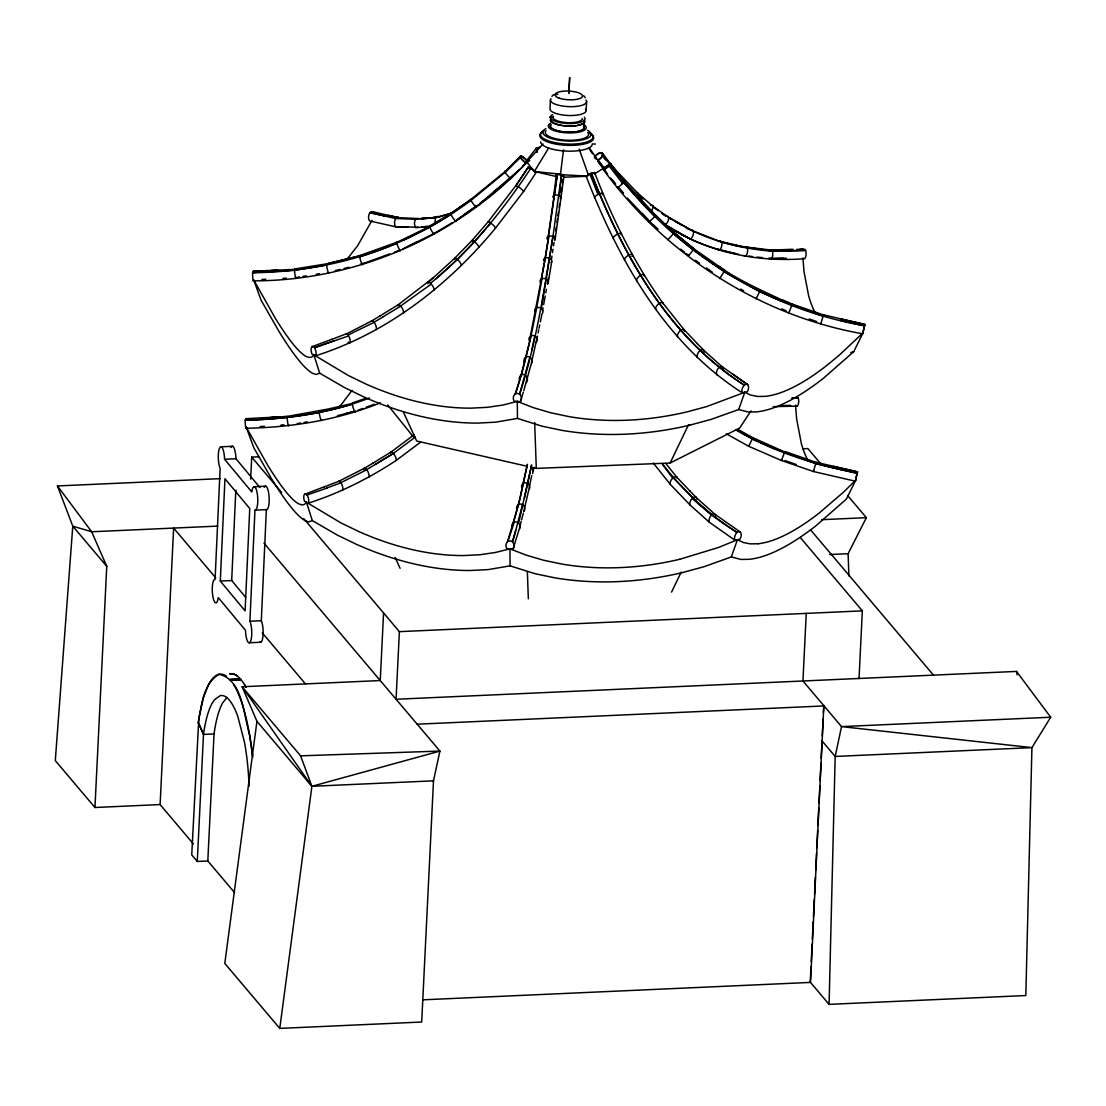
<?xml version="1.0" encoding="UTF-8"?>
<svg xmlns="http://www.w3.org/2000/svg" width="1106" height="1106" viewBox="0 0 1106 1106"><rect width="100%" height="100%" fill="white"/><g stroke="black" fill="none" stroke-linecap="round" stroke-linejoin="round"><path stroke-width="1.5" d="M536.908 152.213L536.465 147.955L539.894 147.333L536.299 148.204L536.839 152.31M833.233 466.345L857.565 471.889L816.145 462.267L813.38 471.502L855.297 481.193L857.523 471.792L855.297 481.193M823.334 315.68L823.486 314.809L864.933 324.528L862.666 333.777C759.034 315.542 665.3 254.297 603.392 169.66L604.761 167.282L610.83 163.605L594.544 173.836L594.24 172.577L589.913 173.877A6.871 1.618 -21.4 0 0 586.996 175.73L586.318 176.711C618.544 259.841 665.231 343.551 742.264 392.782L747.227 391.828A6.677 4.618 -55.1 0 0 747.891 384.943M253.509 272.643A6.899 1.078 87 0 0 253.274 271.675L252.569 273.334A6.677 1.051 87 0 0 253.26 280.855C355.51 280.938 456.059 237.154 526.359 162.969L527.175 161.006L525.226 158.808A6.871 2.171 45.1 0 0 521.963 156.222C517.249 155.075 524.576 162.416 526.345 162.955C524.548 162.637 516.834 155.31 521.742 156.471A6.843 2.198 42.1 0 1 525.129 158.905L527.175 161.006M303.791 518.673L399.377 631.65L396.072 699.255L1016.497 671.411L1050.7 717.227L1031.926 747.628L1025.815 995.538L829.071 1004.372L835.182 756.449L841.528 726.614L802.942 680.992L806.246 613.388M229.924 679.485L240.472 678.973L241.191 679.831L230.656 680.342L229.924 679.485L240.472 678.973M638.286 194.241L638.203 193.412A4.161 2.696 -46.5 0 0 636.572 192.403M220.301 581.065L224.96 478.718L249.749 508.511L245.103 610.844L220.301 581.065L231.693 580.539L245.712 597.378M231.693 580.539L235.813 490.138M249.915 621.24L254.961 510.17A11.765 3.097 87.4 0 0 257.2 493.193A11.765 3.097 87.4 0 0 251.781 491.963L224.559 459.253A11.765 3.097 87.4 0 0 219.596 448.013A11.765 3.097 87.4 0 0 220.135 468.336L215.089 579.392L214.288 579.613A11.765 3.097 87.4 0 0 213.112 597.696A11.765 3.097 87.4 0 0 218.269 597.613L245.491 630.323A11.765 3.097 87.4 0 0 250.454 641.549A11.765 3.097 87.4 0 0 249.915 621.24L261.306 620.715L266.366 509.645A11.765 3.097 87.4 0 0 268.993 495.571A11.765 3.097 87.4 0 0 264.21 487.4M193.398 843.933L160.107 804.574L94.95 807.504L106.757 566.313L91.674 531.765L57.457 485.949L220.343 478.649M160.107 804.574L173.628 528.087L215.725 577.844M198.817 718.485L191.739 854.897L197.283 861.45L207.817 860.98L234.527 892.542M197.283 861.45L203.49 734.412A87.982 23.696 87.4 0 1 211.882 703.734L214.509 699.683L220.232 695.633A87.982 23.696 87.4 0 1 237.79 716.384L244.481 742.264A87.982 23.696 87.4 0 1 249.057 786.325M207.817 860.98L214.039 733.942A87.982 23.696 87.4 0 1 222.417 703.264L226.91 697.402M250.647 479.092L251.726 457.124L258.61 456.819M383.561 612.959L380.257 680.549L242.145 686.757L256.938 721.306L311.906 786.297L279.777 1028.4L421.704 1022.027L433.497 780.836L439.925 751.085L263.933 543.06M585.503 108.941A18.111 5.751 2.8 0 1 570.627 115.536A18.111 5.751 2.8 0 1 549.986 108.996L550.415 100.148M551.037 124.784A16.756 5.323 2.8 0 0 565.235 132.015A16.756 5.323 2.8 0 0 583.982 127.494L584.424 122.268M586.18 110.31L586.609 101.614M811.002 966.603L810.242 982.1L829.071 1004.372M811.251 961.432L812.094 944.206M812.343 939.035L813.187 921.81M813.435 916.639L814.279 899.413M814.541 894.242L815.385 877.017M815.716 870.118L816.56 852.892M816.809 847.721L817.652 830.495M817.901 825.325L818.744 808.099M819.007 802.928L819.85 785.702M820.099 780.532L820.942 763.306M821.191 758.135L822.035 740.909L835.182 756.449L1031.926 747.628L841.528 726.614L1050.7 717.227M822.283 735.863L823.099 719.052M823.431 712.333L823.763 705.614M823.832 705.697L810.518 982.418L422.603 999.838M859.03 678.476L862.348 610.871L800.274 537.502M569.756 77.627L568.843 93.402L569.59 77.627M230.656 680.342L241.191 679.831M611.093 164.117L609.019 165.762A6.871 1.175 -37.6 0 1 605.494 168.416L603.392 169.66L605.576 168.527A6.843 1.272 -34.8 0 0 609.212 166.052L610.996 164.338L610.636 163.536L610.996 164.338M613.567 168.485L613.526 167.697A4.161 2.627 -40.5 0 0 612.171 166.73M719.771 278.615L724.817 270.362C745.485 284.021 770.993 294.376 791.993 304.883M556.221 176.518L556.926 177.084L555.82 175.951A6.871 2.489 7.5 0 1 556.498 174.444L587.134 176.089M556.221 176.587L555.793 176.089A6.843 2.171 7.1 0 1 556.456 174.776L553.733 195.486A6.913 2.793 7.8 0 0 553.429 197.808M556.456 174.776L557.286 174.098L548.203 236.421A6.899 3.304 8.5 0 0 547.442 239.435M559.36 174.458C561.641 172.052 564.89 179.186 563.797 176.117M563.839 176.946L560.148 174.14M560.341 175.246L563.521 149.849M561.475 174.831L552.972 236.615L541.346 308.533A6.691 4.521 10.9 0 1 542.604 313.026M561.599 174.872L559.36 195.734A6.691 2.71 7.8 0 1 560.341 198.983L560.77 195.707M557.465 174.071L545.438 257.822L530.382 336.141A6.913 5.157 12.2 0 0 529.318 340.855M561.198 192.416L561.848 187.495M562.484 182.573L562.926 179.283M563.908 176.684L555.143 239.421M256.938 721.306L224.794 963.423L279.777 1028.4M598.125 160.094L600.489 158.282A6.871 4.258 -37.3 0 0 602.618 154.868C602.673 149.559 594.931 154.771 594.516 157.812C594.987 154.854 602.922 149.96 602.784 155.089A6.843 4.161 -33.9 0 1 600.558 158.365L598.125 160.094L604.111 167.946M554.576 239.048L555.046 235.716M555.765 230.698L556.249 227.366M556.968 222.361L557.452 219.016M557.936 215.684L558.406 212.338M559.138 207.334L559.608 203.988M252.762 757.292C251.933 749.647 250.882 742.029 249.541 734.453C243.541 715.278 242.795 679.72 219.029 674.287C202.937 683.992 201.596 705.421 198.251 722.329L203.49 734.412L214.039 733.942M540.267 282.293A6.899 4.147 9.8 0 1 541.359 278.947L548.977 236.131A4.161 1.991 8.5 0 1 552.558 236.449L552.848 236.56C544.304 289.565 536.313 343.067 519.668 394.275L520.096 394.745A6.677 5.917 17.4 0 1 520.345 401.713L514.138 401.132A6.899 6.111 17.4 0 1 514.857 394.261L515.7 393.681A4.161 3.691 17.4 0 1 519.281 394.013L519.668 394.275M551.424 259.495L551.949 256.08M552.475 252.666L553.014 249.251M553.539 245.836L554.065 242.421M862.666 333.777L864.878 324.376L840.601 318.929M198.817 718.471L203.504 697.292L208.647 684.407A109.342 29.447 87.4 0 1 226.536 676.264M548.438 277.647L547.346 284.201A6.691 4.023 9.8 0 0 546.599 279.431L545.742 278.906A4.161 2.502 9.8 0 0 542.161 278.574L541.788 278.684M548.217 282.569L551.742 261.431M541.981 278.615C535.083 317.394 527.839 356.284 515.507 393.75M543.682 304.537L545.203 296.062M545.811 292.675L546.433 289.288M542.521 310.91L543.06 307.924M312.058 346.607L311.712 347.021A6.899 3.691 69.7 0 0 311.933 353.961L315.735 355.745C387.086 333.072 448.289 285.445 495.502 228.113A6.691 1.452 39.1 0 0 491.313 223.412L490.428 222.735A4.161 0.899 39.1 0 0 488.216 221.712L471.889 240.679A6.899 1.811 42.4 0 0 472.138 241.633M531.419 362.823L537.433 336.141M538.083 332.961L538.733 329.782M539.064 328.192L539.714 325.012M540.35 321.832L541.981 313.897A6.691 4.521 10.9 0 0 542.327 313.482M527.258 464.52L520.069 497.728M527.451 464.437L518.714 504.308L507.502 541.691M529.097 488.34L531.696 475.608M532.663 470.838L533.313 467.672M532.622 473.658L533.922 467.354M531.71 350.616L534.779 335.975A4.161 3.111 12.2 0 0 531.184 335.643L521.202 374.906L515.285 393.874M524.451 498.115L531.627 464.921L518.645 523.179A6.691 5.737 15.8 0 1 518.977 529.94L512.977 549.129L506.783 548.548A6.899 6.111 17.4 0 1 507.488 541.677M520.096 497.714L513.419 522.696A6.913 5.917 15.8 0 0 511.912 526.829M524.299 362.464A6.899 5.571 13.9 0 1 525.433 357.362L526.262 356.823A4.161 3.359 13.9 0 1 529.857 357.155L519.557 394.178M523.815 390.639L531.101 364.206M516.931 509.88A6.899 5.571 13.9 0 1 518.078 504.778L518.908 504.253A4.161 3.359 13.9 0 1 522.488 504.585L512.728 542.161A6.677 5.917 17.4 0 1 512.99 549.129M519.336 528.502L521.189 521.382M521.617 519.751L523.304 513.253M789.214 312.099L788.785 313.067L792.283 304.081L782.039 299.767M526.608 160.951L526.968 160.176A4.161 3.069 41.2 0 1 528.226 159.541M723.96 271.468L724.776 270.376L693.573 248.601L673.817 232.412L655.554 215.034L654.393 216.859A6.899 0.912 -44.7 0 1 648.876 221.96L649.277 220.993M520.345 401.713L523.318 392.215M507.93 541.29L514.249 522.129A4.161 3.567 15.8 0 1 517.829 522.461L518.216 522.723M512.299 541.691L515.659 530.534M823.514 314.837L820.749 324.086L821.164 323.118M738.684 409.538L744.78 392.298L750.739 395.105L757.624 396.46L765.407 396.335A246.168 79.12 -56.7 0 0 826.735 365.492L838.652 355.717L863.081 332.809L853.708 351.708L823.21 378.459A266.836 85.756 -56.7 0 1 756.725 411.874L748.292 412.026L738.684 409.538L710.978 419.423L689.605 425.202M380.34 402.888C337.676 420.017 291.721 427.455 245.905 428.271L246.306 427.289L267.528 464.976A246.168 31.424 68 0 0 298.731 503.852L301.979 504.944L304.579 504.405L306.5 502.276L312.293 520.567L337.233 535.028L356.436 544.332A266.836 176.366 40.4 0 0 470.755 570.489L488.244 569.59L510.101 565.843L534.737 573.627L554.396 577.761A266.836 197.78 -19.4 0 0 682.25 572.618L703.623 566.839L731.315 556.954L737.426 539.714L743.37 542.521L750.269 543.875L758.039 543.751M813.809 470.534L813.38 471.502L781.43 460.483L784.914 451.469L816.131 462.363M586.318 176.711L587.037 175.868A6.843 1.355 -19.6 0 1 590.023 174.209L591.143 173.296C620.756 249.389 662.01 325.814 729.296 374.906M518.396 170.338L510.834 178.453A6.691 2.074 47.8 0 1 505.497 172.826L505.083 172.052A4.161 1.286 47.8 0 1 505.553 170.905L506.175 171.181M434.05 234.237L434.451 233.269M461.561 216.513L455.713 221.297A6.691 1.908 57.1 0 1 451.289 214.993L450.971 214.135A4.161 1.189 57.1 0 1 451.442 212.988L471.612 199.066L451.525 213.016L430.358 225.652A4.161 1.134 61.4 0 0 429.819 226.771L430.082 227.642A6.691 1.811 61.4 0 0 434.05 234.251M543.046 143.987L521.341 168.001L476.161 206.96A6.691 1.991 52.8 0 1 471.294 200.96L470.921 200.131A4.161 1.23 52.8 0 1 471.391 198.997L505.788 170.974M362.782 263.712L362.381 264.68A6.691 1.507 72.9 0 1 359.809 257.491L359.671 256.564A4.161 0.94 72.9 0 1 360.141 255.417L397.483 242.007L430.773 225.983A6.899 1.866 61.4 0 1 431.146 226.357M784.693 451.967L752.896 437.727L738.061 429.446M321.583 419.547L321.169 420.515A6.691 1.341 78.5 0 1 319.33 413.146L319.261 412.192A4.161 0.83 78.5 0 1 319.745 411.045L320.035 411.487A6.899 1.383 78.5 0 1 320.242 411.916M253.26 280.841L253.675 279.873L274.896 317.56A246.168 31.424 68 0 0 306.099 356.436L309.348 357.528L311.933 356.989L313.869 354.86L348.155 375.418L365.879 384.003A246.168 162.706 40.4 0 0 471.336 408.142L487.47 407.312L502.829 405.059L517.29 401.423L533.617 407.741L550.912 412.815L569.051 416.63A246.168 182.462 -19.4 0 0 686.992 411.888L706.72 406.566L744.78 392.298M288.818 424.939L288.417 425.907A6.691 1.175 83.6 0 1 287.256 418.427L287.256 417.474A4.161 0.733 83.6 0 1 287.726 416.326L330.431 408.612M617.673 186.72L617.272 187.702A6.913 1.092 -40.1 0 0 622.706 183.541L623.908 181.439A6.691 1.051 -40.1 0 0 621.489 182.988M688.388 255.334C687.338 257.643 695.232 247.758 693.033 249.14M756.476 297.901L756.062 298.869L760.292 290.256M752.55 438.377L752.951 437.63L748.693 446.285L781.43 460.483L781.845 459.515M403.552 313.039A6.691 2.806 55.8 0 0 401.215 306.583L400.51 305.74A4.161 1.742 55.8 0 0 398.312 304.717L398.008 305.09A6.913 2.889 55.8 0 0 397.856 305.892M390.639 452.506L390.943 452.133A4.161 1.742 55.8 0 1 393.155 453.17L393.86 453.999A6.691 2.806 55.8 0 1 396.183 460.455C368.865 478.414 339.528 493.124 308.367 503.161L304.579 501.377A6.899 3.691 69.7 0 1 304.357 494.437L324.528 486.709M531.322 467.257L536.299 468.391L670.098 463.027L688.499 424.815M671.563 592.097L681.13 572.231M848.896 576.019L848.108 553.705L866.357 517.677L847.611 495.516M371.975 220.398L357.694 245.629L349.413 256.233A246.168 134.476 79.6 0 1 346.109 259.827M418.331 218.421A4.161 3.346 89 0 0 415.745 219.099L415.179 219.97A6.691 5.378 89 0 0 415.842 227.712L430.469 226.398M749.191 445.317L748.693 446.285L726.352 433.815M371.326 321.334L371.685 320.934A4.161 1.949 61.1 0 1 373.883 321.97L374.533 322.841A6.691 3.124 61.1 0 1 376.275 329.643M368.92 477.059A6.691 3.124 61.1 0 0 367.164 470.257L366.528 469.373A4.161 1.949 61.1 0 0 364.33 468.35L363.971 468.75A6.899 3.235 61.1 0 0 363.722 469.621M374.146 212.905A6.899 5.406 -77 0 0 373.773 212.38L373.081 211.785A4.161 3.263 -77 0 0 370.206 212.393L369.57 213.237A6.677 5.226 -77 0 0 369.515 220.91L395.644 226.785L418.289 227.2M528.35 167.614A6.843 0.691 31.3 0 1 528.17 167.421L530.797 167.988L536.244 172.342L523.622 191.449L495.502 228.113M530.59 168.347L530.935 168.071C502.995 210.624 469.774 251.283 430.497 283.274A4.161 1.507 50.6 0 0 428.299 282.251L428.146 282.334M548.59 148.093L534.392 171.444L536.244 172.356L531.474 168.43M439.842 217.232L439.054 216.638A4.161 3.373 79.4 0 0 436.179 217.232L435.653 218.089A6.691 5.419 79.4 0 0 435.446 223.177M352.012 390.39L342.044 403.649A246.168 134.476 79.6 0 1 339.86 406.068M345.514 334.413L371.602 320.961M516.267 186.472A6.913 1.134 35.5 0 1 515.908 185.946L528.461 166.84M751.002 410.893L739.665 428.036L670.098 463.027M667.748 239.712A6.899 0.76 -48.7 0 0 672.863 234.223L673.554 232.606A6.691 0.733 -48.7 0 0 673.208 232.896M536.465 147.955L526.733 160.453M743.702 385.745L744.449 384.957A4.161 2.876 -55.1 0 1 747.338 384.404L747.905 384.943M736.734 532.663L736.333 533.161A6.899 4.77 -55.1 0 0 734.896 540.184L739.873 539.244A6.677 4.618 -55.1 0 0 740.536 532.359L739.969 531.82A4.161 2.876 -55.1 0 0 737.094 532.373L721.914 522.35M724.707 270.458L718.596 266.242M725.425 521.659L714.739 514.11A4.161 2.765 -51.3 0 0 711.863 514.663L711.089 515.437A6.913 4.59 -51.3 0 0 709.375 522.253L734.896 540.198M490.801 222.997L474.612 241.73L457.497 259.412L435.93 278.809M313.869 354.86L319.662 373.151L316.15 374.492L312.639 373.316A266.836 34.065 68 0 1 278.809 331.164L261.127 300.238L253.675 279.873M519.972 156.734L520.912 155.711M520.65 156.001L505.649 170.918M520.221 157.411L505.152 172.246L471.032 200.449M312.293 520.567L308.781 521.908L305.27 520.732M610.374 165.084L610.249 164.642C670.582 247.951 762.628 308.284 864.408 325.662M478.939 247.302A6.691 1.756 42.4 0 0 475.11 242.173L474.253 241.454A4.161 1.092 42.4 0 0 472.055 240.431L454.801 258.168L428.05 282.583A6.913 2.516 50.6 0 0 428.063 283.758M551.88 96.346L553.608 94.563M505.207 172.356L520.484 157.121M523.179 165.568L529.746 160.494M769.334 250.357L769.997 249.873A4.161 2.654 -87.1 0 1 772.195 250.868L786.09 251.021M662.453 464.299L672.711 478.207A6.913 3.912 -41 0 0 670.167 484.234L689.978 504.93L709.361 522.267M511.235 177.485L494.617 192.333L480.073 203.338M433.428 277.606L398.132 304.814M493.995 191.421L496.497 189.361M673.181 477.778L692.923 497.728A4.161 2.585 -46.1 0 1 695.798 497.175L715.278 514.622A6.691 4.452 -51.3 0 1 715.831 516.17M718.706 241.495L719.467 241.025A4.161 2.765 -72.9 0 1 721.679 242.02L721.817 242.352M477.433 205.329L456.114 220.329M669.517 227.629L690.573 239.214C726.213 255.652 765.822 261.735 804.822 258.693A6.899 4.313 88.6 0 0 805.762 251.103L805.375 250.177A4.161 2.613 88.6 0 0 803.177 249.182L799.652 249.403M400.731 305.947L431.257 284.076A6.691 2.433 50.6 0 1 434.174 290.09M390.777 452.23L414.045 434.796M415.289 437.133L393.363 453.363L375.238 464.479M396.183 460.442L420.432 442.276M673.195 477.764L673.568 477.515A4.161 2.35 -41 0 1 676.443 476.963L676.913 477.405A6.691 3.788 -41 0 1 677.19 478.248M342.556 490.428A6.691 3.415 66.2 0 0 341.353 483.336L340.759 482.437A4.161 2.115 66.2 0 0 338.56 481.4L364.233 468.377M470.99 200.338C437.617 225.624 399.543 244.26 359.699 256.91M464.299 214.592L476.562 205.993M673.817 232.412L693.669 248.546M743.744 255.458L745.679 256.329A6.899 4.507 -80.4 0 0 747.518 248.809L747.214 247.882A4.161 2.724 -80.4 0 0 745.015 246.887L769.79 249.942L793.237 249.5L769.707 250.011M380.008 315.929L398.229 304.744M382.607 317.063L400.828 306.072M372.639 463.345L390.86 452.16M393.46 453.488L366.722 469.594M371.492 321.044L380.105 315.86M374.091 322.178L382.69 317.187M364.137 468.46L372.736 463.276M451.013 214.343L429.861 226.979L403.317 240.14M434.064 233.504L451.787 222.914M553.733 195.486L554.894 195.029A4.161 1.687 7.8 0 1 558.475 195.347L558.889 195.486M592.47 175.094L591.295 175.73L598.194 193.426M594.503 197.615A6.913 1.88 -23 0 1 597.973 194.476L599.604 193.688A4.161 1.134 -23 0 1 602.48 193.135L602.784 193.329A6.691 1.811 -23 0 1 602.3 194.601M331.772 339.39L345.929 333.984A4.161 2.115 66.2 0 1 348.127 335.021L374.174 322.288M340.952 482.645L366.819 469.704M407.602 246.583L432.958 234.016M402.529 249.085L417.543 241.661M592.484 175.163L591.295 175.73M650.259 205.135L650.632 205.039A4.161 2.737 -51.9 0 1 652.844 206.02L652.941 206.877A6.899 4.535 -51.9 0 1 650.757 211.993M737.426 539.714L718.665 547.429L679.637 559.304M555.06 94.881L557.866 94.107M508.152 541.166L508.331 541.097A4.161 3.691 17.4 0 1 511.912 541.428L512.189 541.594M348.044 342.113L349.911 342.998A6.691 3.415 66.2 0 0 348.722 335.92L314.367 347.602A4.161 2.226 69.7 0 0 312.169 346.579M324.404 486.806L338.464 481.442M327.003 487.926L341.035 482.769M311.933 346.703L331.883 339.293M314.546 347.823L334.454 340.634M304.8 493.995A4.161 2.226 69.7 0 1 306.998 495.032L327.086 488.05M397.317 241.896A4.161 1.037 67.1 0 0 396.833 243.044L396.86 243.265C351.21 262.44 302.062 272.283 252.583 272.74M364.372 263.131L389.685 253.924M394.33 252.237L399.169 250.481M350.505 412.372L355.427 411.128L355.012 412.096A6.691 1.507 72.9 0 1 352.455 404.907L352.302 403.98A4.161 0.94 72.9 0 1 352.786 402.833L365.326 398.423M369.376 397.994C329.906 413.354 287.394 419.243 245.228 420.156L245.214 420.75A6.677 1.051 87 0 0 245.905 428.271M358.123 410.146L362.934 408.39M366.141 407.229L374.422 404.215M591.281 173.683L594.738 172.743M850.777 352.565L853.708 351.708M360.57 264.099L365.492 262.73M345.017 413.824L351.57 411.985M452.465 212.836L435.902 217.55L421.994 218.891M440.865 216.251L450.958 213.61M360.515 255.832L327.21 263.74A4.161 0.83 78.5 0 0 326.629 264.776L326.699 265.73A6.691 1.341 78.5 0 0 328.537 273.099M330.348 408.543L353.146 403.248M352.316 404.202C317.491 414.294 281.477 419.52 245.228 420.031L245.919 419.105A6.899 1.078 87 0 1 246.03 419.547M337.399 415.676L347.229 413.188M689.605 425.202A266.836 197.78 -19.4 0 1 561.765 430.331L542.106 426.211L517.47 418.427L495.612 422.174L478.124 423.073A266.836 176.366 40.4 0 1 363.805 396.902L344.602 387.612L319.662 373.151M679.637 559.304A246.168 182.462 -19.4 0 1 561.696 564.032L543.558 560.23L526.249 555.157L509.921 548.839L495.46 552.475L480.101 554.728L463.981 555.558A246.168 162.706 40.4 0 1 358.51 531.405L340.786 522.834L306.5 502.276M327.21 263.74L360.28 255.514M335.173 270.624L339.846 269.491M344.035 268.481L349.067 267.265M295.772 278.505A6.691 1.175 83.6 0 1 294.625 271.011L294.611 270.044A4.161 0.733 83.6 0 1 295.095 268.91L327.224 263.753M326.629 265.011L294.597 270.279L252.597 272.615M296.187 277.523L299.588 276.956M302.989 276.403L306.39 275.836M316.247 274.219L319.427 273.694M297.32 423.543L300.721 422.976M304.122 422.423L307.302 421.898M430.151 217.73L420.418 218.449M433.04 217.301L439.428 216.831M435.985 217.426L415.469 219.417M425.036 226.661L428.188 226.357M422.229 218.421L425.52 218.172M421.663 226.924L426.709 226.523M295.316 269.352L253.136 271.274L267.97 270.583M270.472 417.474L286.247 416.547M283.966 425.229L280.73 425.423L284.159 425.312M271.26 270.403L277.841 270.071M261.901 279.445L265.716 279.251M282.929 278.353L286.371 278.173M245.767 418.69L287.823 416.437M260.076 426.57L264.417 426.349M221.117 446.796L232.509 446.285M224.559 459.253L235.951 458.727L259.91 487.511M254.339 486.709L265.73 486.184M254.961 510.17L266.366 509.645M217.827 526.097L91.674 531.765L72.775 526.152L57.457 485.949M821.661 519.682L866.357 517.677M829.611 554.548L848.108 553.705M399.377 631.65L862.348 610.871M249.334 642.766L260.74 642.24M417.169 724.195L824.039 705.932M433.497 780.836L311.906 786.297L242.145 686.757L300.583 755.84L311.906 786.297L439.925 751.085L300.583 755.84M564.876 177.181L587.48 176.269M802.749 448.76L807.905 448.594L821.136 464.23M796.486 249.417L802.984 249.251M805.472 250.315L772.292 251.007L739.126 246.223M786.076 250.993L805.583 250.537M772.983 258.569L786.283 258.237M793.237 397.856L798.103 397.731L798.394 398.533A6.899 4.313 88.6 0 1 797.467 406.109L773.26 406.662M791.702 398.091L798.214 397.953M782.232 405.57L790.652 405.363M783.38 258.306L769.32 258.514L771.241 259.385A6.913 4.41 -87.1 0 0 772.541 251.809L772.389 251.228C742.444 248.85 712.651 241.689 686.024 227.532M549.571 117.25L553.014 117.402M595.498 144.056L592.277 143.932A25.853 8.198 2.8 0 1 566.728 151.107A25.853 8.198 2.8 0 1 540.627 141.831M415.759 218.435L399.045 217.675L388.386 215.352M415.552 219.292L395.713 218.518L369.902 212.698M407.962 226.73L395.644 226.785A6.691 5.323 -82.5 0 1 395.409 219.071L396.017 218.2A4.161 3.304 -82.5 0 1 398.893 217.606L399.612 218.2M768.518 258.265L771.49 258.472M536.244 172.356L534.364 171.485L559.774 174.084M748.776 256.067L752.26 256.481M757.154 257.062L762.49 257.698M388.552 215.463L399.238 217.799M736.527 245.228L744.808 246.956M738.684 254.352L715.527 248.67M534.364 171.485L555.212 176.255M840.007 320.339L864.353 325.855M857.039 473.078C814.818 464.962 773.288 451.649 736.015 429.958M856.984 473.271L815.551 463.718M526.332 466.11L416.672 441.018L403.206 411.612M373.234 211.854L388.579 215.476M369.985 212.573L385.151 216.071M719.135 241.149L736.624 245.159M739.209 246.417L721.748 242.159L691.112 230.145A4.161 2.779 -65.1 0 1 693.324 231.126L693.517 232.025A6.913 4.604 -65.1 0 1 690.573 239.214L662.563 223.053M669.061 227.352C689.328 240.016 711.905 248.891 735.31 253.606M792.269 304.122L823.5 314.947M822.975 316.095L781.527 300.97M809.219 318.998L816.684 321.57M815.62 463.511L774.159 448.386M784.942 460.58L796.265 464.492M663.033 303.763A6.691 3.373 -36.2 0 0 662.798 303.003L662.383 302.615A4.161 2.088 -36.2 0 0 659.522 303.168L658.623 303.818A6.913 3.484 -36.2 0 0 655.651 309.307M684.268 329.975L683.812 329.547A4.161 2.35 -41 0 0 680.937 330.1L680.079 330.791A6.913 3.912 -41 0 0 677.536 336.818M781.665 308.892L786.2 310.814M781.444 301.15L759.684 291.638L724.126 271.786M723.186 368.754A6.691 4.452 -51.3 0 0 722.647 367.206L703.153 349.745A4.161 2.585 -46.1 0 0 700.278 350.298L699.462 351.044A6.899 4.286 -46.1 0 0 697.347 357.515M752.315 439.054L774.076 448.566M717.587 249.458L719.522 250.329A6.913 4.59 -72.9 0 0 721.928 242.933L721.831 242.38M797.467 406.109L795.532 405.238L796.679 419.174L801.338 443.547A246.168 86.78 -71.3 0 0 808.306 461.202M732.711 374.174L747.532 384.501L722.107 366.694A4.161 2.765 -51.3 0 0 719.232 367.247L718.458 368.022A6.913 4.59 -51.3 0 0 716.729 374.837M731.315 556.954L740.937 559.442L749.356 559.304A266.836 85.756 -56.7 0 0 815.841 525.875L846.353 499.124L855.726 480.225L843.436 492.211L819.38 512.908A246.168 79.12 -56.7 0 1 758.052 543.737M594.586 172.591L594.627 172.619C612.157 218.421 634.125 262.716 662.618 302.726M693.393 231.265L668.549 217.177A4.161 2.765 -57.5 0 0 666.337 216.182L662.162 213.444M685.914 227.587L689.55 229.592M681.6 234.666L684.172 236.076M740.702 289.095L743.633 290.74M736.112 429.778L752.412 438.875M688.596 228.804L668.66 217.495L652.899 206.158M668.826 217.91L671.784 219.472M674.522 221.131L681.752 225.112M671.508 228.956L674.397 230.587M540.889 308.159L540.488 307.952A4.161 2.806 10.9 0 0 536.908 307.634L536.106 308.062A6.913 4.673 10.9 0 0 534.792 311.311M724.236 271.62L693.116 249.776L673.36 233.587M744.297 385.068C668.715 336.86 622.955 254.726 591.378 173.213L591.516 173.601M729.283 374.92L744.117 385.234M725.356 521.59L740.246 531.986M736.928 532.484C708.421 514.262 683.259 490.981 662.674 464.133M695.425 260.283L699.559 263.228M706.319 267.984L709.029 269.878M709.485 270.196L712.305 272.187M654.31 207.873L658.236 210.665M662.038 213.499L665.964 216.292M689.978 504.93A6.899 4.286 -46.1 0 1 692.093 498.46L711.504 514.954L721.928 522.322M535.055 336.113L535.608 336.611A6.691 4.991 12.2 0 1 536.147 342.514M530.133 357.307L530.673 357.832A6.691 5.406 13.9 0 1 531.461 363.708M522.765 504.723L523.318 505.262A6.691 5.406 13.9 0 1 523.746 511.636L528.779 489.93A6.691 4.991 12.2 0 0 528.239 484.027L527.41 483.391A4.161 3.111 12.2 0 0 523.829 483.059L523.014 483.557A6.913 5.157 12.2 0 0 521.631 487.138M680.798 249.113L684.6 252.223M686.176 253.509L688.748 255.624M638.259 193.55L652.941 206.352M638.176 194.573L643.056 198.776M639.268 195.665L642.932 198.831M692.563 497.976L711.517 514.926M653.065 224.546L658.098 229.274M703.347 349.828L703.651 350.229A6.691 4.147 -46.1 0 1 704.107 352.247M695.978 497.258L696.296 497.645A6.691 4.147 -46.1 0 1 696.739 499.096M644.839 216.527L627.337 198.043M647.273 218.974L656.978 228.735M697.153 343.441L703.416 349.897M689.785 490.87L696.047 497.313M613.567 167.822L638.3 193.744M620.452 176.545L625.153 181.439M683.992 329.616L697.222 343.51M676.623 477.032L689.854 490.926M655.429 215.034L624.226 181.287L610.567 163.55M654.793 216.417L623.66 182.628L610.222 165.236M618.848 187.992L623.535 193.066M642.254 213.375L648.116 219.721M618.752 187.979L623.051 193.011M810.435 529.705L933.478 675.144M251.726 457.124L281.643 492.474M262.26 632.839L305.463 683.909M106.757 566.313L72.775 526.152L55.3 760.624L94.95 807.504M610.609 178.052L615.655 184.246L612.724 180.292M597.627 161.006L598.36 161.918M599.037 162.776L603.793 168.693M526.76 162.001L533.41 170.296M387.708 404.934L413.45 437.008M583.761 95.793L585.281 97.701M662.563 302.671L684.061 329.671M665.909 463.552L676.692 477.087M653.259 462.972L670.167 484.234M622.706 183.541L609.212 166.052M602.784 153.651L613.609 168.001M609.517 163.909L602.784 155.089M602.217 155.144L606.143 160.301M602.079 155.186L605.023 159.043M599.175 163.149L603.171 168.388M528.17 167.421L515.825 185.614L488.092 221.919A6.899 1.493 39.1 0 0 488.258 222.444M245.947 687.116A109.342 29.447 87.4 0 0 244.509 684.573C241.177 679.43 236.546 672.918 229.564 673.817A109.342 29.447 87.4 0 1 237.071 675.794M589.304 147.886L607.623 174.195M602.106 152.835L602.991 154.093M588.807 148.245L592.526 153.775M594.392 156.54L596.245 159.305M798.103 397.731L798.007 397.593A4.161 2.613 88.6 0 0 796.984 396.695M307.178 495.239L307.565 495.944A6.677 3.567 69.7 0 1 308.38 503.175M314.629 347.948L314.92 348.514A6.677 3.567 69.7 0 1 315.735 355.745M244.509 684.545L245.919 687.255M395.132 557.479L400.095 568.318M198.223 722.522L203.49 734.412M583.927 122.351L583.982 127.494L583.36 126.098M583.705 126.084L584.327 127.508A17.115 5.433 2.8 0 1 565.194 132.126A17.115 5.433 2.8 0 1 550.691 124.743M597.973 194.476L590.023 174.209M515.921 185.946L519.06 187.246A6.691 1.092 35.5 0 1 523.636 191.462M246.306 427.289L253.772 447.654L271.454 478.594A266.836 34.065 68 0 0 305.27 520.719M594.447 172.577L594.862 173.421M579.212 149.213L588.254 174.582M668.605 217.315L668.688 218.048A6.899 4.576 -57.5 0 1 665.245 224.947M396.902 243.389L397.054 243.942A6.691 1.673 67.1 0 0 400.344 250.882M1016.497 671.411L1017.174 674.798M249.154 732.296L252.569 755.481M802.901 257.822L804.034 271.758L808.707 296.132A246.168 86.78 -71.3 0 0 814.942 312.376M534.668 422.533L536.299 468.391M527.368 571.65L528.336 598.83M517.29 401.423L517.47 418.427M509.921 548.839L510.101 565.843M233.974 685.043A109.342 29.447 87.4 0 1 249.154 732.283M742.264 392.768A6.899 4.77 -55.1 0 1 743.702 385.745M684.268 329.989A6.691 3.788 -41 0 1 684.6 331.316M644.231 275.919A6.691 2.931 -31.9 0 0 644.093 274.855L643.72 274.523A4.161 1.825 -31.9 0 0 640.844 275.076L639.918 275.671A6.899 3.028 -31.9 0 0 636.572 280.606M631.996 256.357A6.691 2.585 -28.9 0 0 632.273 254.629L631.913 254.339A4.161 1.604 -28.9 0 0 629.038 254.905L628.084 255.445A6.899 2.668 -28.9 0 0 624.475 259.938M621.116 234.666A6.691 2.226 -26.1 0 0 621.268 233.504L620.936 233.255A4.161 1.396 -26.1 0 0 618.074 233.822L617.079 234.32A6.899 2.309 -26.1 0 0 613.236 238.343M638.286 194.241A6.899 4.465 -46.5 0 1 637.526 196.757M587.659 130.356A24.111 7.645 2.8 0 1 567.184 141.015A24.111 7.645 2.8 0 1 545.935 128.669M589.457 132.416A26.35 8.364 2.8 0 1 567.088 144.056A26.35 8.364 2.8 0 1 543.875 130.563M589.899 133.397A26.931 8.544 2.8 0 1 567.046 145.301A26.931 8.544 2.8 0 1 543.322 131.503M583.553 124.466A18.968 6.014 2.8 0 1 567.447 132.858A18.968 6.014 2.8 0 1 550.733 123.139M587.784 132.416A21.678 6.885 2.8 0 1 567.157 140.241A21.678 6.885 2.8 0 1 545.949 130.715M582.129 123.858A16.756 5.323 2.8 0 1 577.291 125.365M576.074 125.559A16.756 5.323 2.8 0 1 563.383 125.586M561.986 125.379A16.756 5.323 2.8 0 1 550.816 119.932M584.355 117.236A17.337 5.502 2.8 0 1 565.595 123.36A17.337 5.502 2.8 0 1 552.585 114.623M584.231 119.863A17.337 5.502 2.8 0 1 569.991 126.167A17.337 5.502 2.8 0 1 550.221 119.904M582.337 118.591A14.682 4.659 2.8 0 1 565.913 122.545A14.682 4.659 2.8 0 1 553.47 116.213M585.945 100.093A18.111 5.751 2.8 0 1 568.705 106.632A18.111 5.751 2.8 0 1 550.982 98.669M526.345 382.524A6.691 5.737 15.8 0 0 526.014 375.764L525.198 375.045A4.161 3.567 15.8 0 0 521.603 374.713L520.774 375.28A6.913 5.917 15.8 0 0 519.267 379.413M551.23 262.578A6.691 3.608 9.1 0 0 550.069 258.597L549.212 258.113A4.161 2.253 9.1 0 0 545.617 257.781L544.843 258.127A6.899 3.733 9.1 0 0 543.585 260.283M553.429 236.891A6.691 3.194 8.5 0 1 554.659 240.431M461.409 265.399A6.691 2.06 45.9 0 0 457.953 259.869L457.151 259.122A4.161 1.272 45.9 0 0 454.939 258.085L454.746 258.375A6.899 2.115 45.9 0 0 454.884 259.44M529.774 168.568A6.871 0.926 33.5 0 1 529.373 168.223M528.737 167.6A6.871 0.926 33.5 0 1 528.35 167.13M529.691 168.72A6.843 0.691 31.3 0 1 529.262 168.402M390.542 452.879A6.913 2.889 55.8 0 1 390.639 452.492M261.306 620.715A11.765 3.097 87.4 0 1 263.076 634.968A11.765 3.097 87.4 0 1 259.924 642.047M230.988 447.488A11.765 3.097 87.4 0 1 235.951 458.727M559.18 98.13A13.728 4.355 2.8 0 0 582.06 97.107A13.728 4.355 2.8 0 0 565.083 91.065A13.728 4.355 2.8 0 0 559.18 98.13"/></g></svg>
